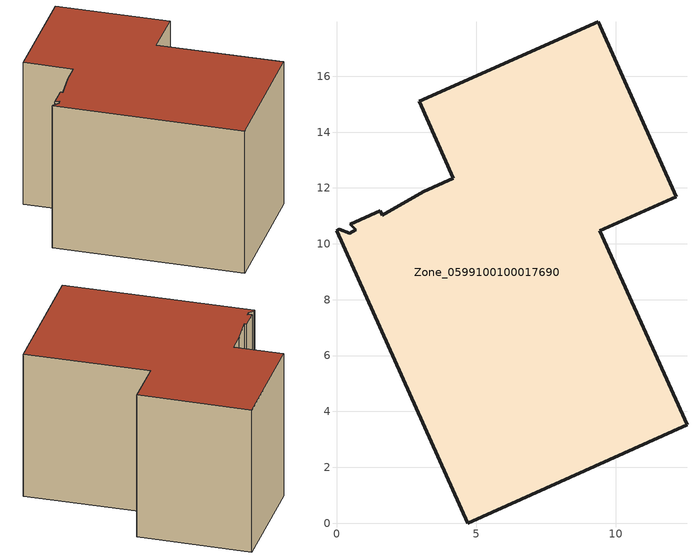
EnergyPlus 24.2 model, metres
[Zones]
Zone_0599100100017690
 floor ground (C_G): 0.49,10.7 1.57,11.18 1.64,11.03 3.1,11.86 4.18,12.35 2.97,15.1 9.38,17.95 12.16,11.68 9.42,10.46 12.55,3.52 4.7,0 0,10.48 0.1,10.52 0.47,10.37 0.69,10.5 z0
 wall outside (C_F): 4.7,0 12.55,3.52 9.42,10.46 12.16,11.68 9.38,17.95 2.97,15.1 4.18,12.35 3.1,11.86 1.64,11.03 1.57,11.18 0.49,10.7 0.69,10.5 0.47,10.37 0.1,10.52 0,10.48 4.7,0 z0:9.32
 roof outside (C_R): 1.64,11.03 1.57,11.18 0.49,10.7 0.69,10.5 0.47,10.37 0.1,10.52 0,10.48 4.7,0 12.55,3.52 9.42,10.46 12.16,11.68 9.38,17.95 2.97,15.1 4.18,12.35 3.1,11.86 z9.32
[BUILDING]
Pand.0599100100017690: North Axis=0; Terrain=City; Loads Convergence Tolerance Value=0.04; Temperature Convergence Tolerance Value=0.4; Solar Distribution=FullExterior; Maximum Number of Warmup Days=25; Minimum Number of Warmup Days=1
[Site:Location]
Rotterdam.The.Hague.AP_ZH_NLD Design_Conditions: Latitude=51.96; Longitude=4.45; Time Zone=1; Elevation=-4.5
[SITE:GROUNDTEMPERATURE:BUILDINGSURFACE]
18, 18, 18, 18, 18, 18, 18, 18, 18, 18, 18, 18
[MATERIAL] Thermal Absorptance=0.9; Solar Absorptance=0.7; Visible Absorptance=0.7
Name | Roughness | Thickness | Conductivity | Density | Specific Heat
G.D.2015-2018 | MediumSmooth | 0.15 | 0.0428571 | 540 | 1210
F.D.2015-2018 | Rough | 0.3 | 0.0666667 | 1920 | 840
R.D.2015-2018 | MediumRough | 0.2 | 0.0333333 | 1500 | 1000
[CONSTRUCTION]
C_G: G.D.2015-2018
C_F: F.D.2015-2018
C_R: R.D.2015-2018
[ZONE]
Zone_0599100100017690: Type=1; Multiplier=1; Ceiling Height=Autocalculate; Volume=Autocalculate; Floor Area=autocalculate; Part of Total Floor Area=Yes
[ZONEINFILTRATION:DESIGNFLOWRATE]
Infil_Zone_0599100100017690: Zone or ZoneList or Space or SpaceList=Zone_0599100100017690; Schedule=AlwaysOn; Design Flow Rate Calculation Method=Flow/Area; Flow Rate per Floor Area=0.0021; Constant Term Coefficient=1; Temperature Term Coefficient=0; Velocity Term Coefficient=0; Velocity Squared Term Coefficient=0
[HVACTEMPLATE:ZONE:IDEALLOADSAIRSYSTEM]
Zone_0599100100017690: Maximum Heating Supply Air Temperature=50; Minimum Cooling Supply Air Temperature=13; Maximum Heating Supply Air Humidity Ratio=0.0156; Minimum Cooling Supply Air Humidity Ratio=0.0077; Heating Limit=NoLimit; Cooling Limit=NoLimit; Dehumidification Control Type=ConstantSensibleHeatRatio; Cooling Sensible Heat Ratio=0.7; Dehumidification Setpoint=60; Humidification Control Type=None; Humidification Setpoint=30; Outdoor Air Method=None; Outdoor Air Flow Rate per Person=0.00944; Outdoor Air Flow Rate per Zone Floor Area=0; Outdoor Air Flow Rate per Zone=0; Demand Controlled Ventilation Type=None; Outdoor Air Economizer Type=NoEconomizer; Heat Recovery Type=None; Sensible Heat Recovery Effectiveness=0.7; Latent Heat Recovery Effectiveness=0.65
[ZONECONTROL:THERMOSTAT]
ThermostatControl_Zone_0599100100017690: Zone or ZoneList=Zone_0599100100017690; Control Type Schedule=DualSetpointControlType; Control 1=Thermostat_Zone_0599100100017690; Temperature Difference Between Cutout And Setpoint=0
[THERMOSTATSETPOINT:DUALSETPOINT]
Thermostat_Zone_0599100100017690: Heating Setpoint Temperature Schedule=HeatingSetpoint_Zone_0599100100017690; Cooling Setpoint Temperature Schedule=CoolingSetpoint_Zone_0599100100017690
[SCHEDULE:COMPACT]
HeatingSetpoint_Zone_0599100100017690: Through: 12/31, For: AllDays, Until: 24:00, 21
CoolingSetpoint_Zone_0599100100017690: Through: 12/31, For: AllDays, Until: 24:00, 24
DualSetpointControlType: Through: 12/31, For: AllDays, Until: 24:00, 4
AlwaysOn: Through: 12/31, For: AllDays, Until: 24:00, 1
